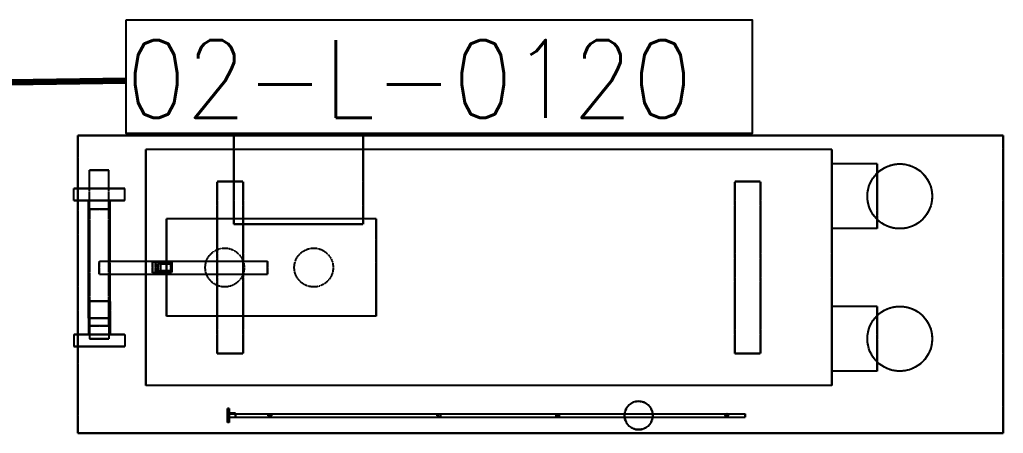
# Model space of a CAD drawing. Header units: inches. Extents: x 9 to 553326, y 5 to 186380.
# Drawn here: x 181865 to 189464, y 84021 to 87214 of the extents above; entities that cross this region are included whole.
import ezdxf

# ---------------------------------------------------------------- set-up
doc = ezdxf.new("R2010")
doc.units = ezdxf.units.IN
doc.header["$MEASUREMENT"] = 0
doc.linetypes.add('CABLEROUTEALL-EMBED 1_DWG$0$HIDDEN2', pattern=[0.1875, 0.125, -0.0625])
for name, color, linetype in [('_Auto', 7, 'Continuous'), ('CABLEROUTEALL-EMBED 1_DWG$0$DwgTemplate', 7, 'Continuous'), ('Pointers', 136, 'Continuous')]:
    doc.layers.add(name, color=color, linetype=linetype)
doc.styles.add('HZTXT', font='txt_qlt.shx', dxfattribs={"width": 0.7, "bigfont": 'hztxt.shx'})
doc.dimstyles.new('ISO-25', dxfattribs={"dimtxt": 2.5, "dimasz": 2.5, "dimexe": 1.25, "dimexo": 0.625, "dimtad": 1, "dimtxsty": 'HZTXT', "dimcen": 2.5, "dimclrd": 256, "dimclre": 256, "dimclrt": 256, "dimadec": 4, "dimazin": 0, "dimtfac": 1, "dimtmove": 0, "dimatfit": 3, "dimfxl": 1, "dimlwd": -1, "dimlwe": -1, "dimarcsym": 0})

msp = doc.modelspace()

# ---------------------------------------------------------------- linework, layer by layer
at = {"layer": '_Auto', "color": 7, "linetype": 'Continuous'}
msp.add_lwpolyline([(182688.4, 87213.2), (187522.8, 87214), (187522.8, 86336), (182688.4, 86335.2)], close=True, dxfattribs=at)
at = {"layer": 'CABLEROUTEALL-EMBED 1_DWG$0$DwgTemplate', "color": 252, "linetype": 'Continuous'}
for p, q in [((183519.9, 86334.7), (184519.7, 86334.7)), ((183519.9, 86334.7), (184519.7, 86334.7)), ((183519.9, 85675.7), (183519.9, 86334.7)), ((183519.9, 85675.7), (183519.9, 86334.7)), ((184519.7, 86334.7), (184519.7, 85675.7)), ((184519.7, 86334.7), (184519.7, 85675.7)), ((182314.9, 86320.6), (183519.9, 86320.6)), ((182314.9, 86320.6), (183519.9, 86320.6)), ((182314.9, 85910.2), (182314.9, 86320.6)), ((182314.9, 85910.2), (182314.9, 86320.6)), ((184519.7, 86320.6), (189464.1, 86320.6)), ((184519.7, 86320.6), (189464.1, 86320.6)), ((189464.1, 86320.6), (189464.1, 84020.9)), ((189464.1, 86320.6), (189464.1, 84020.9)), ((182839.8, 84390.8), (182839.8, 86210.6)), ((182839.8, 86210.6), (182839.8, 84390.8)), ((183519.9, 86210.6), (182839.8, 86210.6)), ((188139.2, 86210.6), (184519.7, 86210.6)), ((188139.2, 86210.6), (188139.2, 84390.8)), ((188139.2, 86210.6), (188139.2, 84390.8)), ((188489.2, 86100.6), (188139.2, 86100.6)), ((188489.2, 86100.6), (188489.2, 86029.2)), ((188489.2, 86100.6), (188489.2, 86029.2)), ((182404.9, 86051.2), (182554.8, 86051.2)), ((182554.8, 86051.2), (182404.9, 86051.2)), ((182404.9, 85910.2), (182404.9, 86051.2)), ((182554.8, 85910.2), (182554.8, 86051.2)), ((182676.7, 85910.2), (182283, 85910.2)), ((182283, 85818.2), (182283, 85910.2)), ((182676.7, 85910.2), (182283, 85910.2)), ((182283, 85818.2), (182283, 85910.2)), ((182676.7, 85818.2), (182676.7, 85910.2)), ((182676.7, 85818.2), (182676.7, 85910.2)), ((182676.7, 85818.2), (182283, 85818.2)), ((182676.7, 85818.2), (182283, 85818.2)), ((182314.9, 84782.9), (182314.9, 85818.2)), ((182314.9, 84782.9), (182314.9, 85818.2)), ((182395.7, 84910.4), (182395.7, 85818.2)), ((182395.7, 84910.4), (182395.7, 85818.2)), ((182564, 85350.7), (182564, 85818.2)), ((182564, 85350.7), (182564, 85818.2)), ((182999.8, 84925.8), (182999.8, 85675.7)), ((182999.8, 85675.7), (182999.8, 84925.8)), ((184619.6, 85675.7), (182999.8, 85675.7)), ((184619.6, 85675.7), (184619.6, 84925.8)), ((184619.6, 85675.7), (184619.6, 84925.8)), ((188489.2, 85672.2), (188489.2, 85600.7)), ((188489.2, 85672.2), (188489.2, 85600.7)), ((188489.2, 85600.7), (188139.2, 85600.7)), ((182564, 85350.7), (182839.8, 85350.7)), ((182890.8, 85342.8), (182890.8, 85258.7)), ((182913, 85342.8), (182890.8, 85342.8)), ((182890.8, 85342.8), (182890.8, 85258.7)), ((182913, 85342.8), (182890.8, 85342.8)), ((182913, 85342.8), (182913, 85258.7)), ((182913, 85342.8), (182913, 85258.7)), ((182999.8, 85339.6), (182913, 85339.6)), ((182999.8, 85339.6), (182913, 85339.6)), ((182932.3, 85328.5), (182932.3, 85272.9)), ((182953, 85328.5), (182932.3, 85328.5)), ((182932.3, 85328.5), (182932.3, 85272.9)), ((182953, 85328.5), (182932.3, 85328.5)), ((182953, 85272.9), (182932.3, 85272.9)), ((182953, 85272.9), (182932.3, 85272.9)), ((182953, 85328.5), (182953, 85272.9)), ((182953, 85328.5), (182953, 85272.9)), ((182999.8, 85325.4), (182953, 85325.4)), ((182999.8, 85325.4), (182953, 85325.4)), ((182999.8, 85276.1), (182953, 85276.1)), ((182999.8, 85276.1), (182953, 85276.1)), ((182564, 84910.4), (182564, 85250.7)), ((182564, 84910.4), (182564, 85250.7)), ((182564, 85250.7), (182839.8, 85250.7)), ((182913, 85258.7), (182890.8, 85258.7)), ((182913, 85258.7), (182890.8, 85258.7)), ((182999.8, 85261.9), (182913, 85261.9)), ((182999.8, 85261.9), (182913, 85261.9)), ((188489.2, 85000.8), (188139.2, 85000.8)), ((188489.2, 85000.8), (188489.2, 84929.3)), ((188489.2, 85000.8), (188489.2, 84929.3)), ((182395.7, 84910.4), (182395.7, 84782.9)), ((182564, 84910.4), (182395.7, 84910.4)), ((182564, 84910.4), (182395.7, 84910.4)), ((182395.7, 84910.4), (182395.7, 84782.9)), ((182404.9, 84910.4), (182404.9, 84751.4)), ((182554.8, 84910.4), (182554.8, 84751.4)), ((182564, 84910.4), (182564, 84782.9)), ((182564, 84910.4), (182564, 84782.9)), ((184619.6, 84925.8), (182999.8, 84925.8)), ((182283, 84782.9), (182404.9, 84782.9)), ((182283, 84782.9), (182283, 84690.8)), ((182283, 84782.9), (182404.9, 84782.9)), ((182283, 84782.9), (182283, 84690.8)), ((182479.9, 84751.4), (182404.9, 84751.4)), ((182404.9, 84751.4), (182479.9, 84751.4)), ((182554.8, 84751.4), (182479.9, 84751.4)), ((182479.9, 84751.4), (182554.8, 84751.4)), ((182554.8, 84782.9), (182676.7, 84782.9)), ((182554.8, 84782.9), (182676.7, 84782.9)), ((182676.7, 84782.9), (182676.7, 84690.8)), ((182676.7, 84782.9), (182676.7, 84690.8)), ((182283, 84690.8), (182676.7, 84690.8)), ((182283, 84690.8), (182676.7, 84690.8)), ((182314.9, 84375.8), (182314.9, 84690.8)), ((182314.9, 84375.8), (182314.9, 84690.8)), ((188489.2, 84572.3), (188489.2, 84500.8)), ((188489.2, 84572.3), (188489.2, 84500.8)), ((188489.2, 84500.8), (188139.2, 84500.8)), ((188139.2, 84390.8), (182839.8, 84390.8)), ((182314.9, 84020.9), (182314.9, 84341.8)), ((182314.9, 84020.9), (182314.9, 84341.8)), ((183471.3, 84212.8), (183471.3, 84104.9)), ((183484, 84212.8), (183471.3, 84212.8)), ((183471.3, 84212.8), (183471.3, 84104.9)), ((183484, 84212.8), (183471.3, 84212.8)), ((183484, 84212.8), (183484, 84104.9)), ((183484, 84212.8), (183484, 84104.9)), ((183469.7, 84146.4), (183469.7, 84171.4)), ((183469.7, 84146.4), (183469.7, 84171.4)), ((183469.7, 84171.4), (183471.3, 84171.4)), ((183469.7, 84146.4), (183471.3, 84146.4)), ((183531.3, 84175.6), (183484, 84175.6)), ((183531.3, 84175.6), (183484, 84175.6)), ((183531.3, 84142.2), (183484, 84142.2)), ((183531.3, 84142.2), (183484, 84142.2)), ((183531.3, 84175.6), (183531.3, 84142.2)), ((183531.3, 84175.6), (183531.3, 84142.2)), ((183531.3, 84171.4), (186021.1, 84171.4)), ((183531.3, 84146.4), (186021.1, 84146.4)), ((186021.1, 84171.4), (187321, 84171.4)), ((186021.1, 84146.4), (187321, 84146.4)), ((187321, 84171.4), (187321, 84158.9)), ((187321, 84158.9), (187321, 84171.4)), ((187321, 84171.4), (187469.3, 84171.4)), ((187321, 84158.9), (187321, 84146.4)), ((187321, 84146.4), (187321, 84158.9)), ((187321, 84146.4), (187469.3, 84146.4)), ((187469.3, 84171.4), (187469.3, 84146.4)), ((187469.3, 84146.4), (187469.3, 84171.4)), ((183484, 84104.9), (183471.3, 84104.9)), ((183484, 84104.9), (183471.3, 84104.9)), ((189464.1, 84020.9), (182314.9, 84020.9)), ((182314.9, 84020.9), (189464.1, 84020.9))]:
    msp.add_line(p, q, dxfattribs=at)
at = {"layer": 'CABLEROUTEALL-EMBED 1_DWG$0$DwgTemplate', "color": 252, "linetype": 'CABLEROUTEALL-EMBED 1_DWG$0$HIDDEN2'}
for p, q in [((183519.9, 86334.7), (183519.9, 85634.8)), ((183519.9, 86334.7), (183519.9, 85634.8)), ((184519.7, 86334.7), (183519.9, 86334.7)), ((183519.9, 86334.7), (184519.7, 86334.7)), ((184519.7, 85634.8), (184519.7, 86334.7)), ((184519.7, 85634.8), (184519.7, 86334.7)), ((189464.1, 86320.6), (182314.9, 86320.6)), ((182314.9, 86320.6), (189464.1, 86320.6)), ((182314.9, 86320.6), (182314.9, 84020.9)), ((182314.9, 86320.6), (182314.9, 84020.9)), ((183519.9, 86320.6), (184519.7, 86320.6)), ((183519.9, 86320.6), (184519.7, 86320.6)), ((189464.1, 84020.9), (189464.1, 86320.6)), ((189464.1, 84020.9), (189464.1, 86320.6)), ((182839.8, 86210.6), (182839.8, 84390.8)), ((182839.8, 84390.8), (182839.8, 86210.6)), ((184519.7, 86210.6), (183519.9, 86210.6)), ((188139.2, 84390.8), (188139.2, 86210.6)), ((188139.2, 84390.8), (188139.2, 86210.6)), ((188139.2, 85600.7), (188139.2, 86100.6)), ((188139.2, 86100.6), (188139.2, 85600.7)), ((188489.2, 85600.7), (188489.2, 86100.6)), ((188489.2, 85600.7), (188489.2, 86100.6)), ((182479.9, 86051.2), (182404.9, 86051.2)), ((182404.9, 86051.2), (182479.9, 86051.2)), ((182554.8, 86051.2), (182479.9, 86051.2)), ((182479.9, 86051.2), (182554.8, 86051.2)), ((188489.2, 86029.2), (188489.2, 85672.2)), ((188489.2, 86029.2), (188489.2, 85672.2)), ((183391.6, 85965.7), (183391.6, 84635.8)), ((183591.5, 85965.7), (183391.6, 85965.7)), ((183391.6, 85965.7), (183391.6, 84635.8)), ((183591.5, 85965.7), (183391.6, 85965.7)), ((183391.6, 85965.7), (183591.5, 85965.7)), ((183391.6, 85965.7), (183591.5, 85965.7)), ((183391.6, 84635.8), (183391.6, 85965.7)), ((183391.6, 84635.8), (183391.6, 85965.7)), ((183591.5, 85965.7), (183591.5, 84635.8)), ((183591.5, 85965.7), (183591.5, 84635.8)), ((183591.5, 84635.8), (183591.5, 85965.7)), ((183591.5, 84635.8), (183591.5, 85965.7)), ((187589.3, 85965.7), (187389.3, 85965.7)), ((187589.3, 85965.7), (187389.3, 85965.7)), ((187389.3, 84635.8), (187389.3, 85965.7)), ((187389.3, 84635.8), (187389.3, 85965.7)), ((187389.3, 85965.7), (187389.3, 84635.8)), ((187389.3, 85965.7), (187389.3, 84635.8)), ((187389.3, 85965.7), (187589.3, 85965.7)), ((187389.3, 85965.7), (187589.3, 85965.7)), ((187589.3, 84635.8), (187589.3, 85965.7)), ((187589.3, 84635.8), (187589.3, 85965.7)), ((187589.3, 85965.7), (187589.3, 84635.8)), ((187589.3, 85965.7), (187589.3, 84635.8)), ((182283, 85910.2), (182676.7, 85910.2)), ((182283, 85910.2), (182676.7, 85910.2)), ((182314.9, 85818.2), (182314.9, 85910.2)), ((182314.9, 85818.2), (182314.9, 85910.2)), ((182404.9, 85751.3), (182404.9, 85910.2)), ((182554.8, 85751.3), (182554.8, 85910.2)), ((182283, 85818.2), (182676.7, 85818.2)), ((182283, 85818.2), (182676.7, 85818.2)), ((182564, 85818.2), (182395.7, 85818.2)), ((182564, 85818.2), (182395.7, 85818.2)), ((182554.8, 85751.3), (182404.9, 85751.3)), ((182404.9, 85751.3), (182479.9, 85751.3)), ((182554.8, 85751.3), (182404.9, 85751.3)), ((182404.9, 85751.3), (182479.9, 85751.3)), ((182404.9, 84851.4), (182404.9, 85751.3)), ((182404.9, 85751.3), (182404.9, 84910.4)), ((182479.9, 85751.3), (182554.8, 85751.3)), ((182479.9, 85751.3), (182554.8, 85751.3)), ((182554.8, 84851.4), (182554.8, 85751.3)), ((182554.8, 85751.3), (182554.8, 84910.4)), ((182999.8, 85675.7), (182999.8, 84925.8)), ((182999.8, 84925.8), (182999.8, 85675.7)), ((183519.9, 85634.8), (183519.9, 85675.7)), ((183519.9, 85634.8), (183519.9, 85675.7)), ((184519.7, 85675.7), (184519.7, 85634.8)), ((184519.7, 85675.7), (184519.7, 85634.8)), ((184619.6, 84925.8), (184619.6, 85675.7)), ((184619.6, 84925.8), (184619.6, 85675.7)), ((184519.7, 85634.8), (183519.9, 85634.8)), ((183519.9, 85634.8), (184519.7, 85634.8)), ((183519.9, 85634.8), (184519.7, 85634.8)), ((183519.9, 85634.8), (184519.7, 85634.8)), ((182479.9, 85350.7), (182479.9, 85250.7)), ((182479.9, 85350.7), (182479.9, 85250.7)), ((182479.9, 85250.7), (182479.9, 85350.7)), ((182479.9, 85350.7), (182479.9, 85300.7)), ((182479.9, 85250.7), (182479.9, 85350.7)), ((182479.9, 85350.7), (182479.9, 85300.7)), ((182479.9, 85350.7), (182564, 85350.7)), ((182479.9, 85350.7), (183779.7, 85350.7)), ((182564, 85250.7), (182564, 85350.7)), ((182564, 85250.7), (182564, 85350.7)), ((182839.8, 85350.7), (183779.7, 85350.7)), ((182890.8, 85300.7), (182890.8, 85342.8)), ((182890.8, 85300.7), (182890.8, 85342.8)), ((182913, 85300.7), (182913, 85342.8)), ((182913, 85300.7), (182913, 85342.8)), ((182913, 85339.6), (182913, 85261.9)), ((182913, 85339.6), (182913, 85261.9)), ((183040.7, 85339.6), (182999.8, 85339.6)), ((183040.7, 85339.6), (182999.8, 85339.6)), ((183040.7, 85300.7), (183040.7, 85339.6)), ((183040.7, 85339.6), (183040.7, 85261.9)), ((183040.7, 85300.7), (183040.7, 85339.6)), ((183040.7, 85339.6), (183040.7, 85261.9)), ((183779.7, 85350.7), (183779.7, 85250.7)), ((183779.7, 85350.7), (183779.7, 85250.7)), ((183779.7, 85300.7), (183779.7, 85350.7)), ((183779.7, 85350.7), (183779.7, 85250.7)), ((183779.7, 85250.7), (183779.7, 85350.7)), ((183779.7, 85350.7), (183779.7, 85300.7)), ((182479.9, 85300.7), (182479.9, 85250.7)), ((182479.9, 85300.7), (182479.9, 85250.7)), ((182890.8, 85258.7), (182890.8, 85300.7)), ((182890.8, 85258.7), (182890.8, 85300.7)), ((182913, 85258.7), (182913, 85300.7)), ((182913, 85258.7), (182913, 85300.7)), ((182932.3, 85300.7), (182932.3, 85328.5)), ((182932.3, 85300.7), (182932.3, 85328.5)), ((182932.3, 85272.9), (182932.3, 85300.7)), ((182932.3, 85272.9), (182932.3, 85300.7)), ((182953, 85300.7), (182953, 85328.5)), ((182953, 85300.7), (182953, 85328.5)), ((182953, 85325.4), (182953, 85276.1)), ((182953, 85325.4), (182953, 85276.1)), ((182953, 85272.9), (182953, 85300.7)), ((182953, 85272.9), (182953, 85300.7)), ((183032.3, 85325.4), (182999.8, 85325.4)), ((183032.3, 85325.4), (182999.8, 85325.4)), ((183032.3, 85276.1), (182999.8, 85276.1)), ((183032.3, 85276.1), (182999.8, 85276.1)), ((183032.3, 85300.7), (183032.3, 85325.4)), ((183032.3, 85325.4), (183032.3, 85276.1)), ((183032.3, 85300.7), (183032.3, 85325.4)), ((183032.3, 85325.4), (183032.3, 85276.1)), ((183032.3, 85276.1), (183032.3, 85300.7)), ((183032.3, 85276.1), (183032.3, 85300.7)), ((183040.7, 85261.9), (183040.7, 85300.7)), ((183040.7, 85261.9), (183040.7, 85300.7)), ((183779.7, 85250.7), (183779.7, 85300.7)), ((183779.7, 85300.7), (183779.7, 85250.7)), ((182479.9, 85250.7), (182564, 85250.7)), ((182479.9, 85250.7), (183779.7, 85250.7)), ((182839.8, 85250.7), (183779.7, 85250.7)), ((183040.7, 85261.9), (182999.8, 85261.9)), ((183040.7, 85261.9), (182999.8, 85261.9)), ((182564, 85040.8), (182395.7, 85040.8)), ((182395.7, 85040.8), (182564, 85040.8)), ((182395.7, 85040.8), (182395.7, 84910.4)), ((182564, 85040.8), (182395.7, 85040.8)), ((182395.7, 85040.8), (182564, 85040.8)), ((182395.7, 85040.8), (182395.7, 84910.4)), ((182564, 85040.8), (182564, 84910.4)), ((182564, 85040.8), (182564, 84910.4)), ((188139.2, 84500.8), (188139.2, 85000.8)), ((188139.2, 85000.8), (188139.2, 84500.8)), ((188489.2, 84500.8), (188489.2, 85000.8)), ((188489.2, 84500.8), (188489.2, 85000.8)), ((182395.7, 84910.4), (182564, 84910.4)), ((182395.7, 84910.4), (182564, 84910.4)), ((188489.2, 84929.3), (188489.2, 84572.3)), ((188489.2, 84929.3), (188489.2, 84572.3)), ((182554.8, 84851.4), (182404.9, 84851.4)), ((182404.9, 84851.4), (182479.9, 84851.4)), ((182554.8, 84851.4), (182404.9, 84851.4)), ((182404.9, 84851.4), (182479.9, 84851.4)), ((182479.9, 84851.4), (182554.8, 84851.4)), ((182479.9, 84851.4), (182554.8, 84851.4)), ((182676.7, 84782.9), (182283, 84782.9)), ((182676.7, 84782.9), (182283, 84782.9)), ((182314.9, 84690.8), (182314.9, 84782.9)), ((182314.9, 84690.8), (182314.9, 84782.9)), ((182395.7, 84782.9), (182564, 84782.9)), ((182395.7, 84782.9), (182564, 84782.9)), ((182404.9, 84782.9), (182554.8, 84782.9)), ((182404.9, 84782.9), (182554.8, 84782.9)), ((182404.9, 84751.4), (182554.8, 84751.4)), ((182554.8, 84751.4), (182404.9, 84751.4)), ((182676.7, 84690.8), (182283, 84690.8)), ((182676.7, 84690.8), (182283, 84690.8)), ((183591.5, 84635.8), (183391.6, 84635.8)), ((183591.5, 84635.8), (183391.6, 84635.8)), ((183391.6, 84635.8), (183591.5, 84635.8)), ((183391.6, 84635.8), (183591.5, 84635.8)), ((187389.3, 84635.8), (187589.3, 84635.8)), ((187389.3, 84635.8), (187589.3, 84635.8)), ((187589.3, 84635.8), (187389.3, 84635.8)), ((187589.3, 84635.8), (187389.3, 84635.8)), ((182314.9, 84341.8), (182314.9, 84375.8)), ((182314.9, 84341.8), (182314.9, 84375.8)), ((183471.3, 84104.9), (183471.3, 84212.8)), ((183471.3, 84104.9), (183471.3, 84212.8)), ((183484, 84104.9), (183484, 84212.8)), ((183484, 84104.9), (183484, 84212.8)), ((183469.7, 84171.4), (183469.7, 84158.9)), ((183469.7, 84171.4), (183469.7, 84158.9)), ((183469.7, 84158.9), (183469.7, 84146.4)), ((183469.7, 84158.9), (183469.7, 84146.4)), ((183471.3, 84171.4), (183531.3, 84171.4)), ((183471.3, 84146.4), (183531.3, 84146.4)), ((183484, 84175.6), (183484, 84142.2)), ((183484, 84175.6), (183484, 84142.2)), ((183531.3, 84142.2), (183531.3, 84175.6)), ((183531.3, 84142.2), (183531.3, 84175.6)), ((183797.6, 84146.4), (183797.6, 84171.4)), ((183797.6, 84171.4), (183797.6, 84158.9)), ((183797.6, 84146.4), (183797.6, 84171.4)), ((183797.6, 84171.4), (183797.6, 84158.9)), ((183797.6, 84171.4), (185097.5, 84171.4)), ((183797.6, 84158.9), (183797.6, 84146.4)), ((183797.6, 84158.9), (183797.6, 84146.4)), ((183797.6, 84146.4), (185097.5, 84146.4)), ((185097.5, 84158.9), (185097.5, 84171.4)), ((185097.5, 84171.4), (185097.5, 84146.4)), ((185097.5, 84146.4), (185097.5, 84171.4)), ((185097.5, 84171.4), (185097.5, 84158.9)), ((185097.5, 84146.4), (185097.5, 84158.9)), ((185097.5, 84158.9), (185097.5, 84146.4)), ((186021.1, 84158.9), (186021.1, 84171.4)), ((186021.1, 84171.4), (186021.1, 84146.4)), ((186021.1, 84158.9), (186021.1, 84171.4)), ((186021.1, 84171.4), (186021.1, 84146.4)), ((186021.1, 84171.4), (187321, 84171.4)), ((186021.1, 84146.4), (186021.1, 84158.9)), ((186021.1, 84146.4), (186021.1, 84158.9)), ((186021.1, 84146.4), (187321, 84146.4)), ((187321, 84146.4), (187321, 84171.4)), ((187321, 84171.4), (187321, 84146.4)), ((187469.3, 84158.9), (187469.3, 84171.4)), ((187469.3, 84171.4), (187469.3, 84158.9)), ((187469.3, 84146.4), (187469.3, 84158.9)), ((187469.3, 84158.9), (187469.3, 84146.4)), ((182314.9, 84020.9), (189464.1, 84020.9)), ((182314.9, 84020.9), (189464.1, 84020.9))]:
    msp.add_line(p, q, dxfattribs=at)
at = {"layer": 'CABLEROUTEALL-EMBED 1_DWG$0$DwgTemplate', "color": 252, "linetype": 'Continuous'}
for centre, radius in [((188664.2, 85850.7), 250), ((188664.2, 85850.7), 250), ((188664.2, 84750.8), 250), ((188664.2, 84750.8), 250), ((183797.6, 84158.9), 12.5), ((183797.6, 84158.9), 12.5), ((185103.5, 84158.9), 12.5), ((185103.5, 84158.9), 12.5), ((186021.1, 84158.9), 12.5), ((186021.1, 84158.9), 12.5)]:
    msp.add_circle(centre, radius, dxfattribs=at)
at = {"layer": 'CABLEROUTEALL-EMBED 1_DWG$0$DwgTemplate', "color": 252, "linetype": 'CABLEROUTEALL-EMBED 1_DWG$0$HIDDEN2'}
for centre, radius in [((188664.2, 85850.7), 250), ((188664.2, 85850.7), 250), ((183448.9, 85300.7), 150), ((183448.9, 85300.7), 150), ((183448.9, 85300.7), 150), ((183448.9, 85300.7), 150), ((184136.6, 85300.7), 150), ((184136.6, 85300.7), 150), ((184136.6, 85300.7), 150), ((184136.6, 85300.7), 150), ((188664.2, 84750.8), 250), ((188664.2, 84750.8), 250), ((186646.6, 84158.9), 109.5), ((186646.6, 84158.9), 109.5), ((183797.6, 84158.9), 12.5), ((183797.6, 84158.9), 12.5), ((185103.5, 84158.9), 12.5), ((185103.5, 84158.9), 12.5), ((186021.1, 84158.9), 12.5), ((186021.1, 84158.9), 12.5), ((187327, 84158.9), 12.5), ((187327, 84158.9), 12.5)]:
    msp.add_circle(centre, radius, dxfattribs=at)
at = {"layer": 'CABLEROUTEALL-EMBED 1_DWG$0$DwgTemplate', "color": 252, "linetype": 'Continuous'}
for centre, radius, start, end in [((186646.6, 84158.9), 109.5, 90, 173.4451), ((186646.6, 84158.9), 109.5, 90, 173.4451), ((186646.6, 84158.9), 109.5, 6.5549, 90), ((186646.6, 84158.9), 109.5, 6.5549, 90), ((186646.6, 84158.9), 109.5, 186.5549, 353.4451), ((186646.6, 84158.9), 109.5, 186.5549, 353.4451), ((187327, 84158.9), 12.5, 270, 118.93562), ((187327, 84158.9), 12.5, 270, 118.93562), ((187327, 84158.9), 12.5, 241.06438, 270), ((187327, 84158.9), 12.5, 241.06438, 270)]:
    msp.add_arc(centre, radius, start, end, dxfattribs=at)
at = {"layer": 'CABLEROUTEALL-EMBED 1_DWG$0$DwgTemplate', "color": 252, "linetype": 'CABLEROUTEALL-EMBED 1_DWG$0$HIDDEN2'}
for centre, radius, start, end in [((186646.6, 84158.9), 109.5, 173.4451, 186.5549), ((186646.6, 84158.9), 109.5, 173.4451, 186.5549), ((186646.6, 84158.9), 109.5, 353.4451, 6.5549), ((186646.6, 84158.9), 109.5, 353.4451, 6.5549), ((187327, 84158.9), 12.5, 118.93562, 241.06438), ((187327, 84158.9), 12.5, 118.93562, 241.06438)]:
    msp.add_arc(centre, radius, start, end, dxfattribs=at)

# ---------------------------------------------------------------- texts
at = {"layer": '_Auto', "color": 7, "style": 'HZTXT', "width": 0.9}
msp.add_text('02-L-0120', height=599.93, dxfattribs=at).set_placement((182688.4, 86457.2))

# ---------------------------------------------------------------- leaders
at = {"layer": 'Pointers'}
msp.add_leader([(179547.8, 86698.6), (182688.4, 86745)], dimstyle='ISO-25', override={"dimasz": 400, "dimtad": 0, "dimclrd": 136, "dimlwd": 65534}, dxfattribs=at)

doc.saveas('drawing.dxf')
